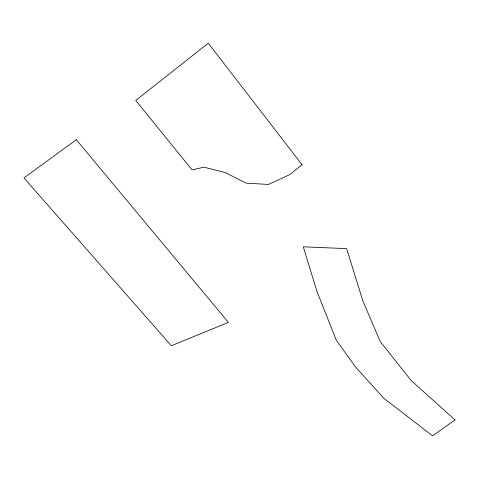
<?xml version="1.0" encoding="UTF-8"?>
<svg xmlns="http://www.w3.org/2000/svg" width="479" height="479" viewBox="0 0 479 479"><rect width="100%" height="100%" fill="white"/><g stroke="black" fill="none" stroke-linecap="round" stroke-linejoin="round"><path stroke-width="0.72" d="M302.105 164.77L289.681 174.637L268.432 184.445L246.056 183.122L224.974 172.434L203.898 167.177L192.097 169.943L135.737 100.428L208.269 43.2L302.105 164.77M76.323 139.712L23.95 177.913L171.332 345.754L228.363 322.385L76.323 139.712M455.05 419.933L432.555 435.8L384.05 398.474L355.801 367.357L336.318 340.288L316.984 291.543L303.303 246.823L346.64 248.613L362.908 301.04L380.17 341.425L411.078 380.422L455.05 419.933"/></g></svg>
